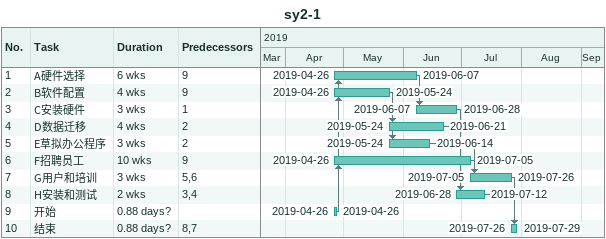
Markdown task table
sy2-1

| ID | Task | Duration | Start | Finish | Predecessors |
|---|---|---|---|---|---|
| 1 | A硬件选择 | 6w | 2019-04-26 | 2019-06-07 | 9 |
| 2 | B软件配置 | 4w | 2019-04-26 | 2019-05-24 | 9 |
| 3 | C安装硬件 | 3w | 2019-06-07 | 2019-06-28 | 1 |
| 4 | D数据迁移 | 4w | 2019-05-24 | 2019-06-21 | 2 |
| 5 | E草拟办公程序 | 3w | 2019-05-24 | 2019-06-14 | 2 |
| 6 | F招聘员工 | 10w | 2019-04-26 | 2019-07-05 | 9 |
| 7 | G用户和培训 | 3w | 2019-07-05 | 2019-07-26 | 5, 6 |
| 8 | H安装和测试 | 2w | 2019-06-28 | 2019-07-12 | 3, 4 |
| 9 | 开始 | 0.88d? | 2019-04-26 | 2019-04-26 |  |
| 10 | 结束 | 0.88d? | 2019-07-26 | 2019-07-29 | 8, 7 |
